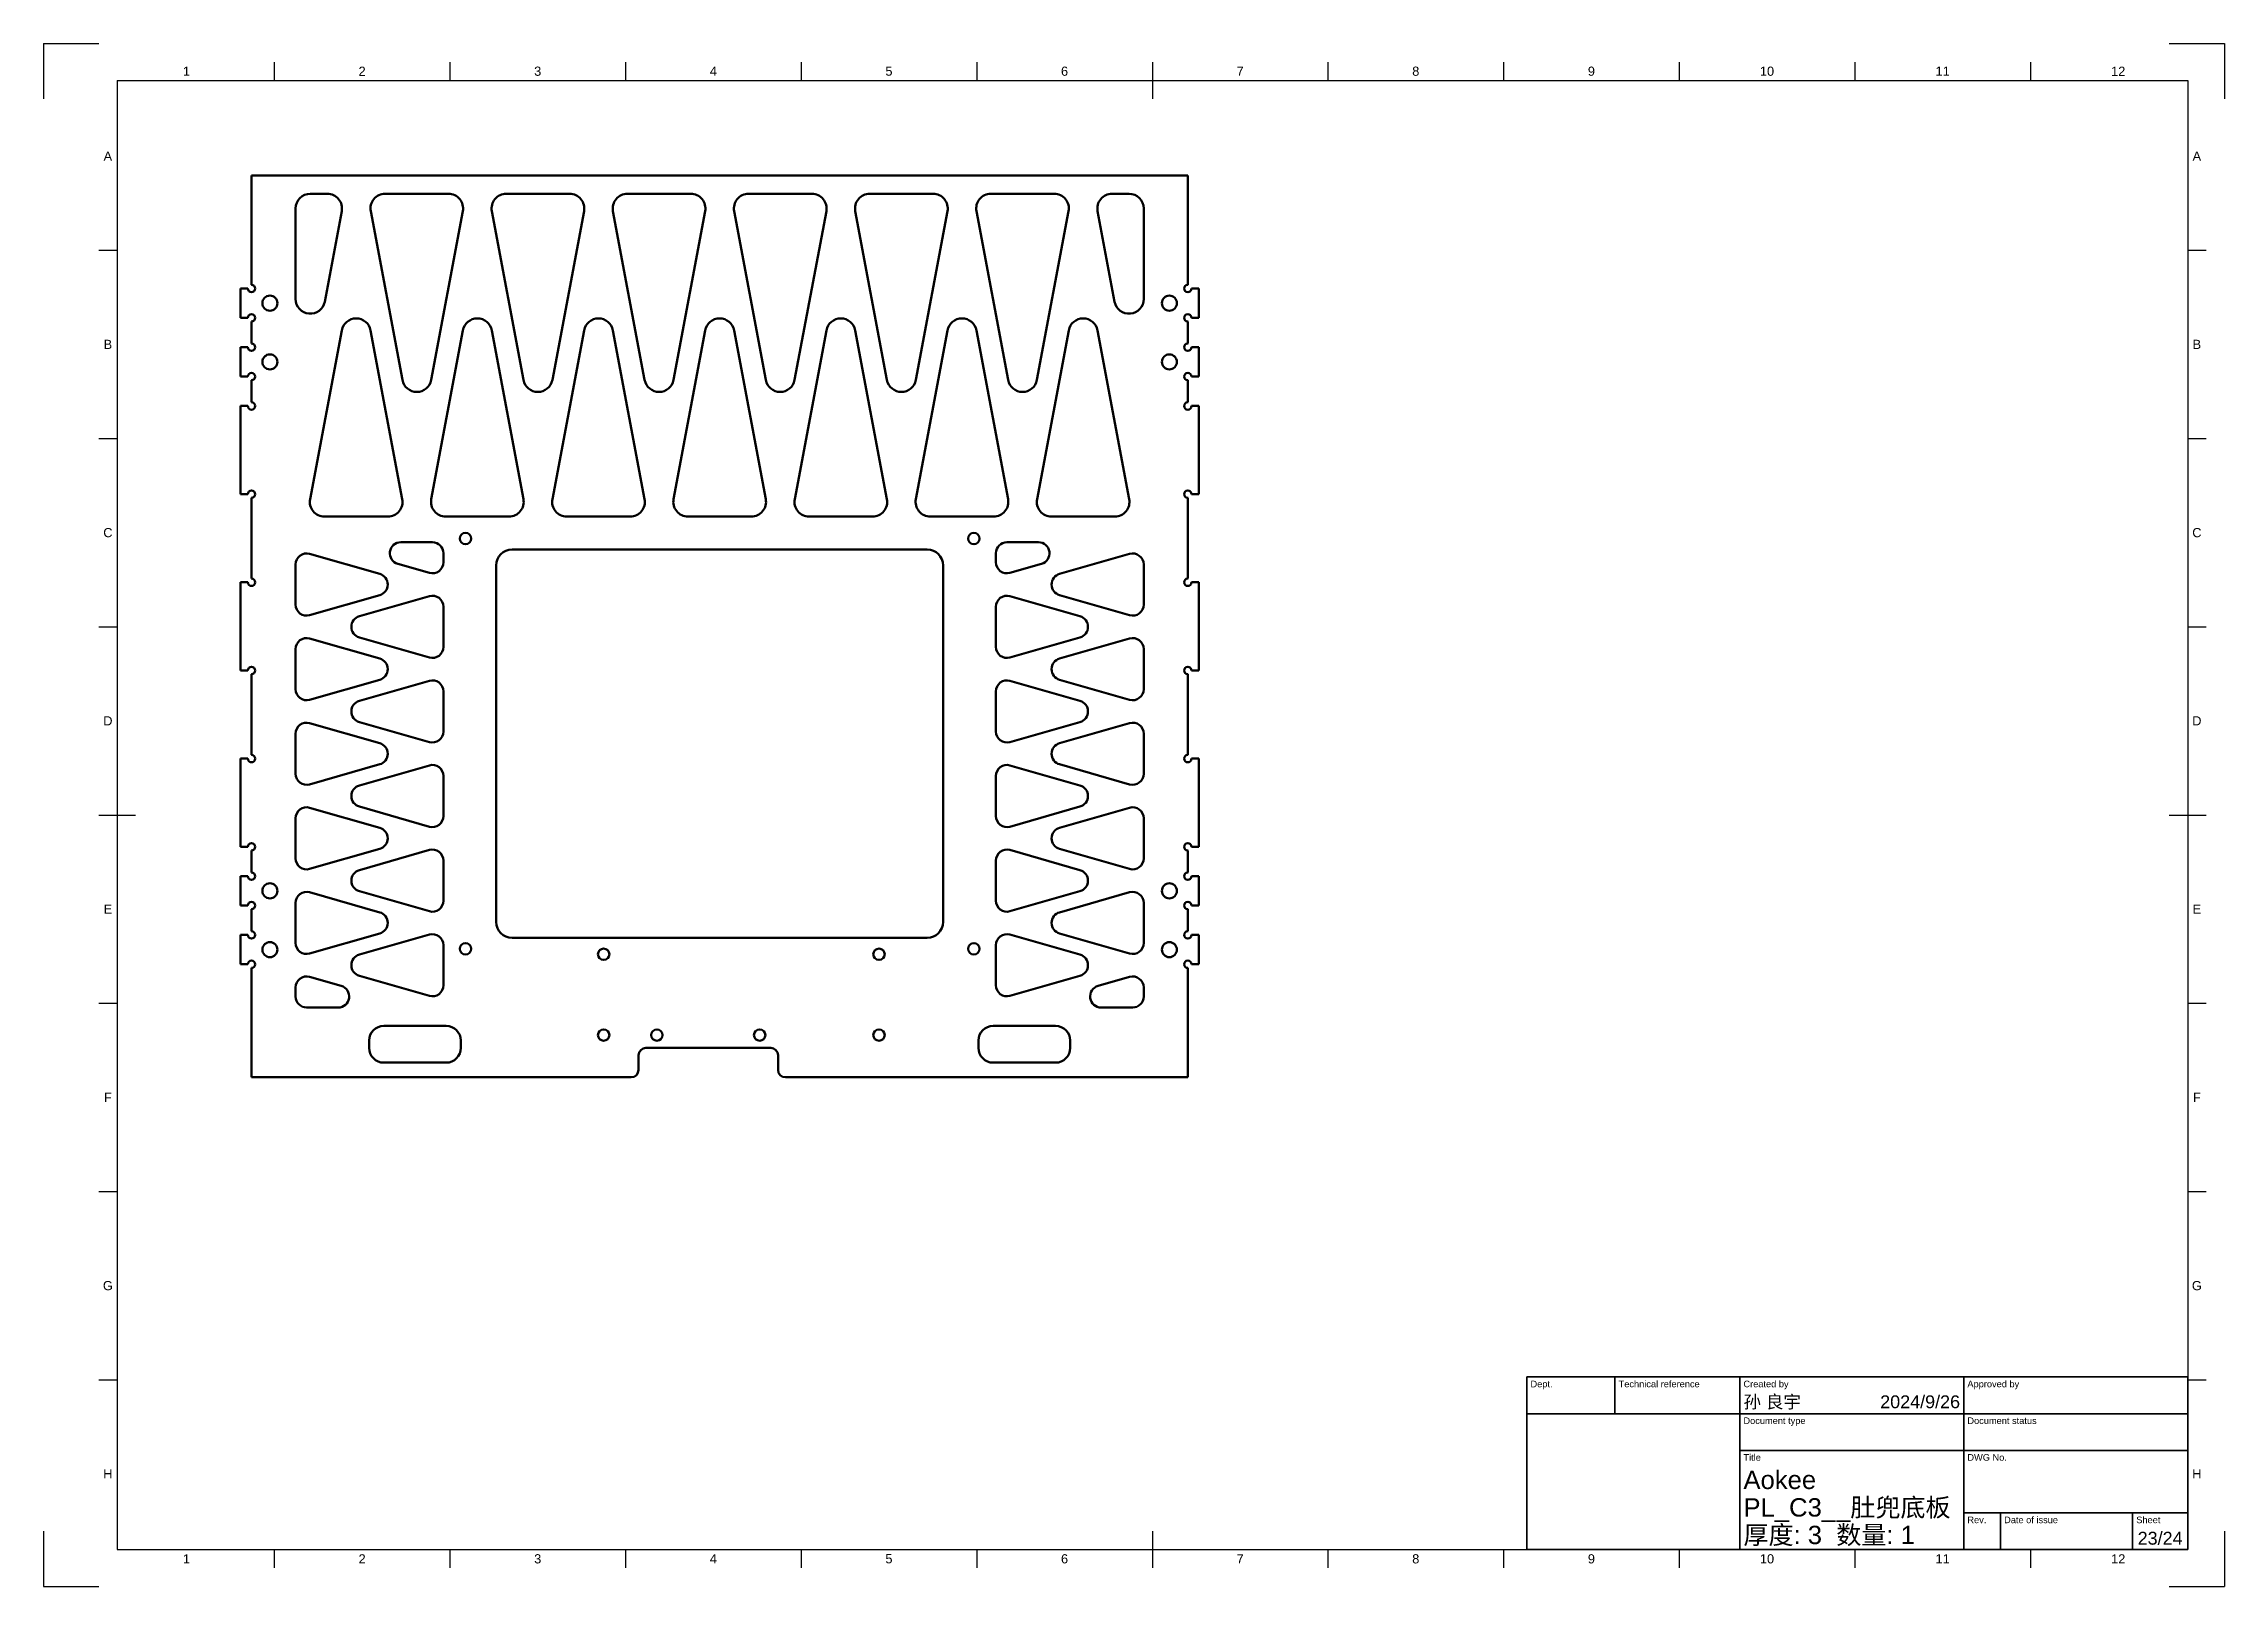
# Model space of a CAD drawing. Header units: millimetres. Extents: x 0 to 594, y 0 to 420.
import ezdxf
from ezdxf.enums import TextEntityAlignment as Align

# ---------------------------------------------------------------- set-up
doc = ezdxf.new("R2010")
doc.units = ezdxf.units.MM
doc.header["$LTSCALE"] = 0.75
for name, color, linetype, lineweight in [('BORDER', 7, 'Continuous', 25), ('TITLEBLOCK', 7, 'Continuous', 35), ('Visible', 7, 'Continuous', 50)]:
    doc.layers.add(name, color=color, linetype=linetype, lineweight=lineweight)
doc.styles.add('FusionTitle', font='arial.ttf')

# ---------------------------------------------------------------- blocks, each defined once
blk = doc.blocks.new('ISO_TITLEBLOCK')
at = {"layer": 'TITLEBLOCK'}
for p, q in [((0, 47), (-180, 47)), ((-180, 47), (-180, 0)), ((-156, 37), (-156, 47)), ((-122, 0), (-122, 47)), ((-61, 0), (-61, 47)), ((0, 0), (0, 47)), ((-180, 37), (0, 37)), ((-122, 27), (0, 27)), ((-61, 10), (0, 10)), ((-51, 0), (-51, 10)), ((-15, 0), (-15, 10)), ((-180, 0), (0, 0))]:
    blk.add_line(p, q, dxfattribs=at)
at = {"layer": 'TITLEBLOCK', "style": 'FusionTitle'}
for s, p in [('Dept.', (-179, 46)), ('Technical reference', (-155, 46)), ('Created by', (-121, 46)), ('Approved by', (-60, 46)), ('Document type', (-121, 36)), ('Document status', (-60, 36)), ('Title', (-121, 26)), ('DWG No.', (-60, 26)), ('Rev.', (-60, 9)), ('Date of issue', (-50, 9)), ('Sheet', (-14, 9))]:
    blk.add_text(s, height=1.8, dxfattribs=at).set_placement(p, align=Align.TOP_LEFT)
for tag, height, p in [('DEPT', 3.5, (-179, 42)), ('TECHNICAL_REFERENCE', 3.5, (-155, 42)), ('CREATED_BY', 3.5, (-121, 42)), ('APPROVED_BY', 3.5, (-60, 42)), ('DOCUMENT_TYPE', 3.5, (-121, 32)), ('DOCUMENT_STATUS', 3.5, (-60, 32)), ('TITLE_1', 5, (-121, 21.5)), ('TITLE_2', 5, (-121, 14)), ('TITLE_3', 5, (-121, 6.5)), ('DATE_OF_ISSUE', 3.5, (-50, 5))]:
    blk.add_attdef(tag, text='', height=height, dxfattribs=at).set_placement(p, align=Align.TOP_LEFT)
for tag, p in [('CREATED_DATE', (-62, 42)), ('APPROVED_DATE', (-0.99, 42))]:
    blk.add_attdef(tag, text='', height=3.5, dxfattribs=at).set_placement(p, align=Align.TOP_RIGHT)
for tag, height, p in [('DRAWING_NUMBER', 5, (-30.5, 19.75)), ('REV', 3.5, (-56, 4.85)), ('SHEET', 3.5, (-7.5, 4.85))]:
    blk.add_attdef(tag, text='', height=height, dxfattribs=at).set_placement(p, align=Align.TOP_CENTER)
blk = doc.blocks.new('ISO_A2_SHEET')
at = {"layer": 'BORDER'}
for p, q in [((20, 410), (584, 410)), ((20, 410), (20, 10)), ((62.8335, 415), (62.8335, 410)), ((110.6668, 415), (110.6668, 410)), ((158.5001, 415), (158.5001, 410)), ((206.3334, 415), (206.3334, 410)), ((254.1667, 415), (254.1667, 410)), ((302, 415), (302, 405)), ((349.8333, 415), (349.8333, 410)), ((397.6666, 415), (397.6666, 410)), ((445.4999, 415), (445.4999, 410)), ((493.3332, 415), (493.3332, 410)), ((541.1665, 415), (541.1665, 410)), ((584, 410), (584, 10)), ((15, 363.75), (20, 363.75)), ((584, 363.75), (589, 363.75)), ((15, 312.5), (20, 312.5)), ((584, 312.5), (589, 312.5)), ((15, 261.25), (20, 261.25)), ((584, 261.25), (589, 261.25)), ((15, 210), (25, 210)), ((579, 210), (589, 210)), ((15, 158.75), (20, 158.75)), ((584, 158.75), (589, 158.75)), ((15, 107.5), (20, 107.5)), ((584, 107.5), (589, 107.5)), ((15, 56.25), (20, 56.25)), ((584, 56.25), (589, 56.25)), ((302, 15), (302, 5)), ((20, 10), (584, 10)), ((62.8335, 10), (62.8335, 5)), ((110.6668, 10), (110.6668, 5)), ((158.5001, 10), (158.5001, 5)), ((206.3334, 10), (206.3334, 5)), ((254.1667, 10), (254.1667, 5)), ((349.8333, 10), (349.8333, 5)), ((397.6666, 10), (397.6666, 5)), ((445.4999, 10), (445.4999, 5)), ((493.3332, 10), (493.3332, 5)), ((541.1665, 10), (541.1665, 5))]:
    blk.add_line(p, q, dxfattribs=at)
at = {"layer": 'Defpoints'}
for p, q in [((0, 420), (15, 420)), ((0, 420), (0, 405)), ((579, 420), (594, 420)), ((594, 420), (594, 405)), ((0, 15), (0, 0)), ((594, 15), (594, 0)), ((0, 0), (15, 0)), ((579, 0), (594, 0))]:
    blk.add_line(p, q, dxfattribs=at)
at = {"layer": 'BORDER', "style": 'FusionTitle'}
for s, p in [('1', (38.91685, 412.5)), ('2', (86.75015, 412.5)), ('3', (134.58345, 412.5)), ('4', (182.41675, 412.5)), ('5', (230.25005, 412.5)), ('6', (278.08335, 412.5)), ('7', (325.91665, 412.5)), ('8', (373.74995, 412.5)), ('9', (421.58325, 412.5)), ('10', (469.41655, 412.5)), ('11', (517.24985, 412.5)), ('12', (565.08315, 412.5)), ('A', (17.5, 389.375)), ('A', (586.5, 389.375)), ('B', (17.5, 338.125)), ('B', (586.5, 338.125)), ('C', (17.5, 286.875)), ('C', (586.5, 286.875)), ('D', (17.5, 235.625)), ('D', (586.5, 235.625)), ('E', (17.5, 184.375)), ('E', (586.5, 184.375)), ('F', (17.5, 133.125)), ('F', (586.5, 133.125)), ('G', (17.5, 81.875)), ('G', (586.5, 81.875)), ('H', (17.5, 30.625)), ('H', (586.5, 30.625)), ('1', (38.91685, 7.5)), ('2', (86.75015, 7.5)), ('3', (134.58345, 7.5)), ('4', (182.41675, 7.5)), ('5', (230.25005, 7.5)), ('6', (278.08335, 7.5)), ('7', (325.91665, 7.5)), ('8', (373.74995, 7.5)), ('9', (421.58325, 7.5)), ('10', (469.41655, 7.5)), ('11', (517.24985, 7.5)), ('12', (565.08315, 7.5))]:
    blk.add_text(s, height=2.5, dxfattribs=at).set_placement(p, align=Align.MIDDLE)

msp = doc.modelspace()

# ---------------------------------------------------------------- linework, layer by layer
at = {"layer": 'Visible'}
for p, q in [((311.640413, 384.113766), (56.640413, 384.113766)), ((56.640413, 384.113766), (56.640413, 354.348443)), ((311.640413, 354.348443), (311.640413, 384.113766)), ((68.640413, 350.480047), (68.640413, 375.113766)), ((72.640413, 379.113766), (77.266803, 379.113766)), ((81.198073, 374.375445), (76.571682, 349.741727)), ((97.709143, 328.443292), (89.082752, 374.375445)), ((93.014022, 379.113766), (110.266803, 379.113766)), ((114.198073, 374.375445), (105.571682, 328.443292)), ((130.709143, 328.443292), (122.082752, 374.375445)), ((126.014022, 379.113766), (143.266803, 379.113766)), ((147.198073, 374.375445), (138.571682, 328.443292)), ((163.709143, 328.443292), (155.082752, 374.375445)), ((159.014022, 379.113766), (176.266803, 379.113766)), ((180.198073, 374.375445), (171.571682, 328.443292)), ((196.709143, 328.443292), (188.082752, 374.375445)), ((192.014022, 379.113766), (209.266803, 379.113766)), ((213.198073, 374.375445), (204.571682, 328.443292)), ((229.709143, 328.443292), (221.082752, 374.375445)), ((225.014022, 379.113766), (242.266803, 379.113766)), ((246.198073, 374.375445), (237.571682, 328.443292)), ((262.709143, 328.443292), (254.082752, 374.375445)), ((258.014022, 379.113766), (275.266803, 379.113766)), ((279.198073, 374.375445), (270.571682, 328.443292)), ((291.709143, 349.741727), (287.082752, 374.375445)), ((291.014022, 379.113766), (295.640413, 379.113766)), ((299.640413, 375.113766), (299.640413, 350.480047)), ((55.640413, 353.348443), (53.640413, 353.348443)), ((53.640413, 353.348443), (53.640413, 345.348443)), ((314.640413, 353.348443), (312.640413, 353.348443)), ((314.640413, 345.348443), (314.640413, 353.348443)), ((53.640413, 345.348443), (55.640413, 345.348443)), ((312.640413, 345.348443), (314.640413, 345.348443)), ((56.640413, 344.348443), (56.640413, 338.348443)), ((72.582752, 295.996044), (81.209143, 341.928197)), ((89.071682, 341.928197), (97.698073, 295.996044)), ((105.582752, 295.996044), (114.209143, 341.928197)), ((122.071682, 341.928197), (130.698073, 295.996044)), ((138.582752, 295.996044), (147.209143, 341.928197)), ((155.071682, 341.928197), (163.698073, 295.996044)), ((171.582752, 295.996044), (180.209143, 341.928197)), ((188.071682, 341.928197), (196.698073, 295.996044)), ((204.582752, 295.996044), (213.209143, 341.928197)), ((221.071682, 341.928197), (229.698073, 295.996044)), ((237.582752, 295.996044), (246.209143, 341.928197)), ((254.071682, 341.928197), (262.698073, 295.996044)), ((270.582752, 295.996044), (279.209143, 341.928197)), ((287.071682, 341.928197), (295.698073, 295.996044)), ((311.640413, 338.348443), (311.640413, 344.348443)), ((55.640413, 337.348443), (53.640413, 337.348443)), ((53.640413, 337.348443), (53.640413, 329.348443)), ((314.640413, 337.348443), (312.640413, 337.348443)), ((314.640413, 329.348443), (314.640413, 337.348443)), ((53.640413, 329.348443), (55.640413, 329.348443)), ((56.640413, 328.348443), (56.640413, 322.348443)), ((311.640413, 322.348443), (311.640413, 328.348443)), ((312.640413, 329.348443), (314.640413, 329.348443)), ((55.640413, 321.348443), (53.640413, 321.348443)), ((53.640413, 321.348443), (53.640413, 297.348443)), ((314.640413, 321.348443), (312.640413, 321.348443)), ((314.640413, 297.348443), (314.640413, 321.348443)), ((53.640413, 297.348443), (55.640413, 297.348443)), ((312.640413, 297.348443), (314.640413, 297.348443)), ((56.640413, 296.348443), (56.640413, 274.348443)), ((93.766803, 291.257723), (76.514022, 291.257723)), ((126.766803, 291.257723), (109.514022, 291.257723)), ((159.766803, 291.257723), (142.514022, 291.257723)), ((192.766803, 291.257723), (175.514022, 291.257723)), ((225.766803, 291.257723), (208.514022, 291.257723)), ((258.766803, 291.257723), (241.514022, 291.257723)), ((291.766803, 291.257723), (274.514022, 291.257723)), ((311.640413, 274.348443), (311.640413, 296.348443)), ((72.465405, 281.083477), (91.545165, 275.626185)), ((97.310985, 284.257723), (105.902158, 284.257723)), ((108.902158, 281.257723), (108.902158, 278.800431)), ((127.590413, 282.257723), (240.690413, 282.257723)), ((259.378667, 278.800431), (259.378667, 281.257723)), ((262.378667, 284.257723), (270.96984, 284.257723)), ((276.73566, 275.626185), (295.81542, 281.083477)), ((55.640413, 273.348443), (53.640413, 273.348443)), ((53.640413, 273.348443), (53.640413, 249.348443)), ((68.640413, 267.284558), (68.640413, 278.199142)), ((105.077166, 275.916097), (96.485993, 278.373388)), ((123.303111, 180.870421), (123.303111, 277.970421)), ((244.977715, 277.970421), (244.977715, 180.870421)), ((271.794832, 278.373388), (263.203659, 275.916097)), ((299.640413, 278.199142), (299.640413, 267.284558)), ((314.640413, 273.348443), (312.640413, 273.348443)), ((314.640413, 249.348443), (314.640413, 273.348443)), ((91.545165, 269.857515), (72.465405, 264.400223)), ((85.997406, 264.110312), (105.077166, 269.567604)), ((263.203659, 269.567604), (282.283419, 264.110312)), ((295.81542, 264.400223), (276.73566, 269.857515)), ((108.902158, 266.683269), (108.902158, 255.768685)), ((259.378667, 255.768685), (259.378667, 266.683269)), ((72.465405, 258.051731), (91.545165, 252.594439)), ((105.077166, 252.88435), (85.997406, 258.341642)), ((282.283419, 258.341642), (263.203659, 252.88435)), ((276.73566, 252.594439), (295.81542, 258.051731)), ((68.640413, 244.252812), (68.640413, 255.167396)), ((299.640413, 255.167396), (299.640413, 244.252812)), ((53.640413, 249.348443), (55.640413, 249.348443)), ((56.640413, 248.348443), (56.640413, 226.348443)), ((91.545165, 246.825769), (72.465405, 241.368477)), ((85.997406, 241.078566), (105.077166, 246.535857)), ((108.902158, 243.651523), (108.902158, 232.736939)), ((259.378667, 232.736939), (259.378667, 243.651523)), ((263.203659, 246.535857), (282.283419, 241.078566)), ((295.81542, 241.368477), (276.73566, 246.825769)), ((311.640413, 226.348443), (311.640413, 248.348443)), ((312.640413, 249.348443), (314.640413, 249.348443)), ((68.640413, 221.221066), (68.640413, 232.13565)), ((72.465405, 235.019984), (91.545165, 229.562693)), ((105.077166, 229.852604), (85.997406, 235.309896)), ((282.283419, 235.309896), (263.203659, 229.852604)), ((276.73566, 229.562693), (295.81542, 235.019984)), ((299.640413, 232.13565), (299.640413, 221.221066)), ((55.640413, 225.348443), (53.640413, 225.348443)), ((53.640413, 225.348443), (53.640413, 201.348443)), ((91.545165, 223.794023), (72.465405, 218.336731)), ((85.997406, 218.04682), (105.077166, 223.504111)), ((108.902158, 220.619776), (108.902158, 209.705193)), ((259.378667, 209.705193), (259.378667, 220.619776)), ((263.203659, 223.504111), (282.283419, 218.04682)), ((295.81542, 218.336731), (276.73566, 223.794023)), ((314.640413, 225.348443), (312.640413, 225.348443)), ((314.640413, 201.348443), (314.640413, 225.348443)), ((68.640413, 198.18932), (68.640413, 209.103903)), ((72.465405, 211.988238), (91.545165, 206.530946)), ((105.077166, 206.820858), (85.997406, 212.27815)), ((282.283419, 212.27815), (263.203659, 206.820858)), ((276.73566, 206.530946), (295.81542, 211.988238)), ((299.640413, 209.103903), (299.640413, 198.18932)), ((53.640413, 201.348443), (55.640413, 201.348443)), ((56.640413, 200.348443), (56.640413, 194.348443)), ((91.545165, 200.762277), (72.465405, 195.304985)), ((85.997406, 195.015073), (105.077166, 200.472365)), ((108.902158, 197.58803), (108.902158, 186.673447)), ((259.378667, 186.673447), (259.378667, 197.58803)), ((263.203659, 200.472365), (282.283419, 195.015073)), ((295.81542, 195.304985), (276.73566, 200.762277)), ((311.640413, 194.348443), (311.640413, 200.348443)), ((312.640413, 201.348443), (314.640413, 201.348443)), ((55.640413, 193.348443), (53.640413, 193.348443)), ((53.640413, 193.348443), (53.640413, 185.348443)), ((314.640413, 193.348443), (312.640413, 193.348443)), ((314.640413, 185.348443), (314.640413, 193.348443)), ((53.640413, 185.348443), (55.640413, 185.348443)), ((56.640413, 184.348443), (56.640413, 178.348443)), ((68.640413, 175.157574), (68.640413, 186.072157)), ((72.465405, 188.956492), (91.545165, 183.4992)), ((105.077166, 183.789112), (85.997406, 189.246404)), ((282.283419, 189.246404), (263.203659, 183.789112)), ((276.73566, 183.4992), (295.81542, 188.956492)), ((299.640413, 186.072157), (299.640413, 175.157574)), ((311.640413, 178.348443), (311.640413, 184.348443)), ((312.640413, 185.348443), (314.640413, 185.348443)), ((55.640413, 177.348443), (53.640413, 177.348443)), ((53.640413, 177.348443), (53.640413, 169.348443)), ((91.545165, 177.730531), (72.465405, 172.273239)), ((85.997406, 171.983327), (105.077166, 177.440619)), ((108.902158, 174.556284), (108.902158, 163.641701)), ((240.690413, 176.583119), (127.590413, 176.583119)), ((259.378667, 163.641701), (259.378667, 174.556284)), ((263.203659, 177.440619), (282.283419, 171.983327)), ((295.81542, 172.273239), (276.73566, 177.730531)), ((314.640413, 177.348443), (312.640413, 177.348443)), ((314.640413, 169.348443), (314.640413, 177.348443)), ((53.640413, 169.348443), (55.640413, 169.348443)), ((56.640413, 168.348443), (56.640413, 138.583119)), ((311.640413, 138.583119), (311.640413, 168.348443)), ((312.640413, 169.348443), (314.640413, 169.348443)), ((68.640413, 160.583119), (68.640413, 163.040411)), ((72.465405, 165.924746), (81.056578, 163.467454)), ((105.077166, 160.757366), (85.997406, 166.214658)), ((282.283419, 166.214658), (263.203659, 160.757366)), ((287.224247, 163.467454), (295.81542, 165.924746)), ((299.640413, 163.040411), (299.640413, 160.583119)), ((80.231586, 157.583119), (71.640413, 157.583119)), ((296.640413, 157.583119), (288.04924, 157.583119)), ((88.640413, 146.583119), (88.640413, 148.583119)), ((92.640413, 152.583119), (109.640413, 152.583119)), ((113.640413, 148.583119), (113.640413, 146.583119)), ((254.640413, 146.583119), (254.640413, 148.583119)), ((258.640413, 152.583119), (275.640413, 152.583119)), ((279.640413, 148.583119), (279.640413, 146.583119)), ((109.640413, 142.583119), (92.640413, 142.583119)), ((162.044494, 140.583119), (162.044494, 144.583119)), ((164.044494, 146.583119), (198.044487, 146.583119)), ((200.044487, 144.583119), (200.044487, 140.583119)), ((275.640413, 142.583119), (258.640413, 142.583119)), ((56.640413, 138.583119), (160.044494, 138.583119)), ((202.044487, 138.583119), (311.640413, 138.583119))]:
    msp.add_line(p, q, dxfattribs=at)
at = {"layer": 'Visible', "extrusion": (0, 0, -1)}
for centre, radius in [((-61.640413, 349.348443), 2.05), ((-306.640413, 349.348443), 2.05), ((-61.640413, 333.348443), 2.05), ((-306.640413, 333.348443), 2.05), ((-114.902158, 285.257723), 1.55), ((-253.378667, 285.257723), 1.55), ((-61.640413, 189.348443), 2.05), ((-306.640413, 189.348443), 2.05), ((-61.640413, 173.348443), 2.05), ((-114.902158, 173.583119), 1.55), ((-152.544487, 172.083119), 1.55), ((-227.544487, 172.083119), 1.55), ((-253.378667, 173.583119), 1.55), ((-306.640413, 173.348443), 2.05), ((-152.544487, 150.083119), 1.55), ((-167.04449, 150.083119), 1.55), ((-195.04449, 150.083119), 1.55), ((-227.544487, 150.083119), 1.55)]:
    msp.add_circle(centre, radius, dxfattribs=at)
at = {"layer": 'Visible'}
for centre, radius, start, end in [((72.640413, 375.113766), 4, 90, 180), ((77.266803, 375.113766), 4, 349.363341, 90), ((93.014022, 375.113766), 4, 90, 190.636659), ((110.266803, 375.113766), 4, 349.363341, 90), ((126.014022, 375.113766), 4, 90, 190.636659), ((143.266803, 375.113766), 4, 349.363341, 90), ((159.014022, 375.113766), 4, 90, 190.636659), ((176.266803, 375.113766), 4, 349.363341, 90), ((192.014022, 375.113766), 4, 90, 190.636659), ((209.266803, 375.113766), 4, 349.363341, 90), ((225.014022, 375.113766), 4, 90, 190.636659), ((242.266803, 375.113766), 4, 349.363341, 90), ((258.014022, 375.113766), 4, 90, 190.636659), ((275.266803, 375.113766), 4, 349.363341, 90), ((291.014022, 375.113766), 4, 90, 190.636659), ((295.640413, 375.113766), 4, 0, 90), ((72.640413, 350.480047), 4, 180, 349.363341), ((295.640413, 350.480047), 4, 190.636659, 0), ((85.140413, 341.189876), 4, 10.636659, 169.363341), ((118.140413, 341.189876), 4, 10.636659, 169.363341), ((151.140413, 341.189876), 4, 10.636659, 169.363341), ((184.140413, 341.189876), 4, 10.636659, 169.363341), ((217.140413, 341.189876), 4, 10.636659, 169.363341), ((250.140413, 341.189876), 4, 10.636659, 169.363341), ((283.140413, 341.189876), 4, 10.636659, 169.363341), ((101.640413, 329.181613), 4, 190.636659, 349.363341), ((134.640413, 329.181613), 4, 190.636659, 349.363341), ((167.640413, 329.181613), 4, 190.636659, 349.363341), ((200.640413, 329.181613), 4, 190.636659, 349.363341), ((233.640413, 329.181613), 4, 190.636659, 349.363341), ((266.640413, 329.181613), 4, 190.636659, 349.363341), ((76.514022, 295.257723), 4, 169.363341, 270), ((93.766803, 295.257723), 4, 270, 10.636659), ((109.514022, 295.257723), 4, 169.363341, 270), ((126.766803, 295.257723), 4, 270, 10.636659), ((142.514022, 295.257723), 4, 169.363341, 270), ((159.766803, 295.257723), 4, 270, 10.636659), ((175.514022, 295.257723), 4, 169.363341, 270), ((192.766803, 295.257723), 4, 270, 10.636659), ((208.514022, 295.257723), 4, 169.363341, 270), ((225.766803, 295.257723), 4, 270, 10.636659), ((241.514022, 295.257723), 4, 169.363341, 270), ((258.766803, 295.257723), 4, 270, 10.636659), ((274.514022, 295.257723), 4, 169.363341, 270), ((291.766803, 295.257723), 4, 270, 10.636659), ((71.640413, 278.199142), 3, 74.038137, 180), ((97.310985, 281.257723), 3, 90, 254.038137), ((105.902158, 281.257723), 3, 0, 90), ((262.378667, 281.257723), 3, 90, 180), ((270.96984, 281.257723), 3, 285.961863, 90), ((296.640413, 278.199142), 3, 0, 105.961863), ((90.720173, 272.74185), 3, 285.961863, 74.038137), ((105.902158, 278.800431), 3, 254.038137, 0), ((262.378667, 278.800431), 3, 180, 285.961863), ((277.560653, 272.74185), 3, 105.961863, 254.038137), ((105.902158, 266.683269), 3, 0, 105.961863), ((262.378667, 266.683269), 3, 74.038137, 180), ((71.640413, 267.284558), 3, 180, 285.961863), ((86.822398, 261.225977), 3, 105.961863, 254.038137), ((281.458427, 261.225977), 3, 285.961863, 74.038137), ((296.640413, 267.284558), 3, 254.038137, 0), ((71.640413, 255.167396), 3, 74.038137, 180), ((105.902158, 255.768685), 3, 254.038137, 0), ((262.378667, 255.768685), 3, 180, 285.961863), ((296.640413, 255.167396), 3, 0, 105.961863), ((90.720173, 249.710104), 3, 285.961863, 74.038137), ((277.560653, 249.710104), 3, 105.961863, 254.038137), ((71.640413, 244.252812), 3, 180, 285.961863), ((105.902158, 243.651523), 3, 0, 105.961863), ((262.378667, 243.651523), 3, 74.038137, 180), ((296.640413, 244.252812), 3, 254.038137, 0), ((86.822398, 238.194231), 3, 105.961863, 254.038137), ((281.458427, 238.194231), 3, 285.961863, 74.038137), ((71.640413, 232.13565), 3, 74.038137, 180), ((105.902158, 232.736939), 3, 254.038137, 0), ((262.378667, 232.736939), 3, 180, 285.961863), ((296.640413, 232.13565), 3, 0, 105.961863), ((90.720173, 226.678358), 3, 285.961863, 74.038137), ((277.560653, 226.678358), 3, 105.961863, 254.038137), ((71.640413, 221.221066), 3, 180, 285.961863), ((105.902158, 220.619776), 3, 0, 105.961863), ((262.378667, 220.619776), 3, 74.038137, 180), ((296.640413, 221.221066), 3, 254.038137, 0), ((86.822398, 215.162485), 3, 105.961863, 254.038137), ((281.458427, 215.162485), 3, 285.961863, 74.038137), ((71.640413, 209.103903), 3, 74.038137, 180), ((105.902158, 209.705193), 3, 254.038137, 0), ((262.378667, 209.705193), 3, 180, 285.961863), ((296.640413, 209.103903), 3, 0, 105.961863), ((90.720173, 203.646612), 3, 285.961863, 74.038137), ((277.560653, 203.646612), 3, 105.961863, 254.038137), ((71.640413, 198.18932), 3, 180, 285.961863), ((105.902158, 197.58803), 3, 0, 105.961863), ((262.378667, 197.58803), 3, 74.038137, 180), ((296.640413, 198.18932), 3, 254.038137, 0), ((86.822398, 192.130739), 3, 105.961863, 254.038137), ((281.458427, 192.130739), 3, 285.961863, 74.038137), ((71.640413, 186.072157), 3, 74.038137, 180), ((105.902158, 186.673447), 3, 254.038137, 0), ((262.378667, 186.673447), 3, 180, 285.961863), ((296.640413, 186.072157), 3, 0, 105.961863), ((90.720173, 180.614865), 3, 285.961863, 74.038137), ((277.560653, 180.614865), 3, 105.961863, 254.038137), ((71.640413, 175.157574), 3, 180, 285.961863), ((105.902158, 174.556284), 3, 0, 105.961863), ((262.378667, 174.556284), 3, 74.038137, 180), ((296.640413, 175.157574), 3, 254.038137, 0), ((86.822398, 169.098992), 3, 105.961863, 254.038137), ((281.458427, 169.098992), 3, 285.961863, 74.038137), ((71.640413, 163.040411), 3, 74.038137, 180), ((71.640413, 160.583119), 3, 180, 270), ((80.231586, 160.583119), 3, 270, 74.038137), ((105.902158, 163.641701), 3, 254.038137, 0), ((262.378667, 163.641701), 3, 180, 285.961863), ((288.04924, 160.583119), 3, 105.961863, 270), ((296.640413, 163.040411), 3, 0, 105.961863), ((296.640413, 160.583119), 3, 270, 0), ((92.640413, 148.583119), 4, 90, 180), ((109.640413, 148.583119), 4, 0, 90), ((258.640413, 148.583119), 4, 90, 180), ((275.640413, 148.583119), 4, 0, 90), ((92.640413, 146.583119), 4, 180, 270), ((109.640413, 146.583119), 4, 270, 0), ((164.044494, 144.583119), 2, 90, 180), ((198.044487, 144.583119), 2, 0, 90), ((258.640413, 146.583119), 4, 180, 270), ((275.640413, 146.583119), 4, 270, 0)]:
    msp.add_arc(centre, radius, start, end, dxfattribs=at)
at = {"layer": 'Visible', "extrusion": (0, 0, -1)}
for centre, radius, start, end in [((-56.640413, 353.348443), 1, 90, 0), ((-311.640413, 353.348443), 1, 180, 90), ((-56.640413, 345.348443), 1, 0, 270), ((-311.640413, 345.348443), 1, 270, 180), ((-56.640413, 337.348443), 1, 90, 0), ((-311.640413, 337.348443), 1, 180, 90), ((-56.640413, 329.348443), 1, 0, 270), ((-311.640413, 329.348443), 1, 270, 180), ((-56.640413, 321.348443), 1, 90, 0), ((-311.640413, 321.348443), 1, 180, 90), ((-56.640413, 297.348443), 1, 0, 270), ((-311.640413, 297.348443), 1, 270, 180), ((-127.590413, 277.970421), 4.287302, 0, 90), ((-240.690413, 277.970421), 4.287302, 90, 180), ((-56.640413, 273.348443), 1, 90, 0), ((-311.640413, 273.348443), 1, 180, 90), ((-56.640413, 249.348443), 1, 0, 270), ((-311.640413, 249.348443), 1, 270, 180), ((-56.640413, 225.348443), 1, 90, 0), ((-311.640413, 225.348443), 1, 180, 90), ((-56.640413, 201.348443), 1, 0, 270), ((-311.640413, 201.348443), 1, 270, 180), ((-56.640413, 193.348443), 1, 90, 0), ((-311.640413, 193.348443), 1, 180, 90), ((-56.640413, 185.348443), 1, 0, 270), ((-311.640413, 185.348443), 1, 270, 180), ((-56.640413, 177.348443), 1, 90, 0), ((-127.590413, 180.870421), 4.287302, 270, 0), ((-240.690413, 180.870421), 4.287302, 180, 270), ((-311.640413, 177.348443), 1, 180, 90), ((-56.640413, 169.348443), 1, 0, 270), ((-311.640413, 169.348443), 1, 270, 180), ((-160.044494, 140.583119), 2, 180, 270), ((-202.044487, 140.583119), 2, 270, 0)]:
    msp.add_arc(centre, radius, start, end, dxfattribs=at)

# ---------------------------------------------------------------- block references
at = {"layer": 'BORDER'}
msp.add_blockref('ISO_A2_SHEET', (0, 0), dxfattribs=at)
at = {"layer": 'TITLEBLOCK'}
msp.add_blockref('ISO_TITLEBLOCK', (584, 10), dxfattribs=at).add_auto_attribs({'TITLE_3': '厚度: 3  数量: 1', 'CREATED_DATE': '2024/9/26', 'SHEET': '23/24', 'TITLE_2': 'PL_C3__肚兜底板 ', 'TITLE_1': 'Aokee', 'CREATED_BY': '孙 良宇'})

doc.saveas('drawing.dxf')
